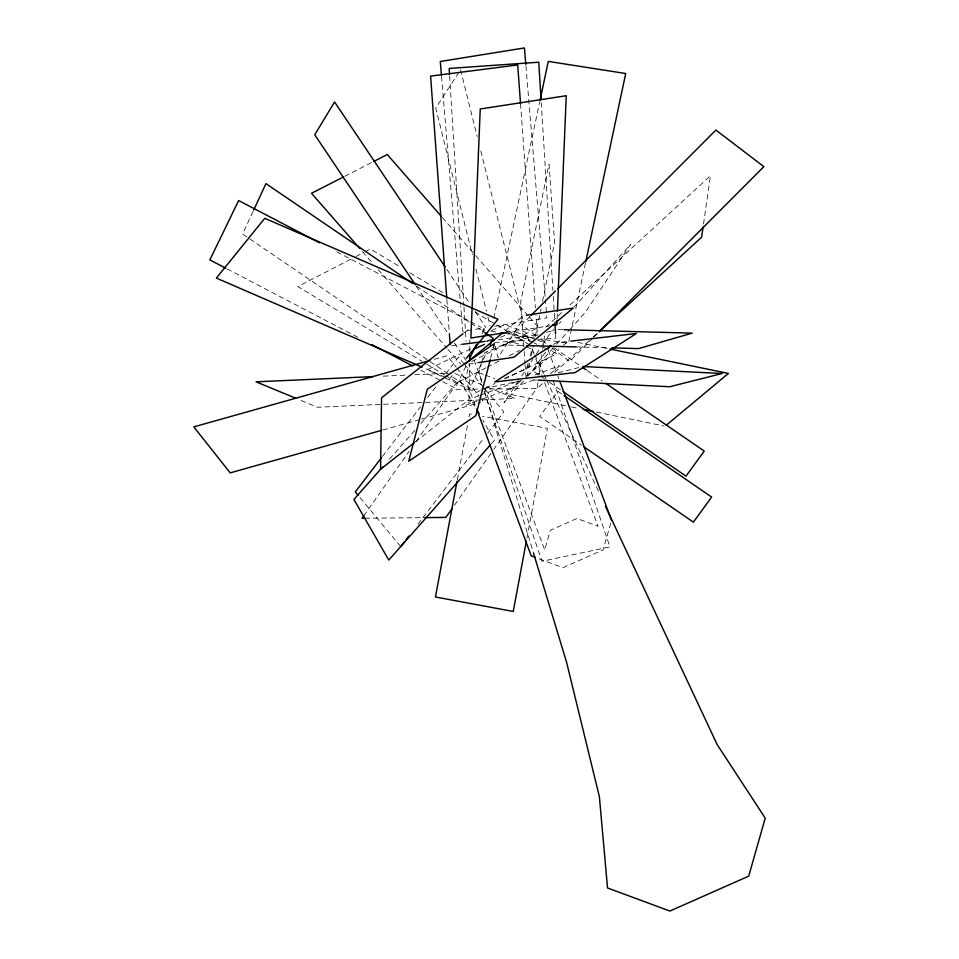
<?xml version="1.0" encoding="UTF-8"?>
<svg xmlns="http://www.w3.org/2000/svg" width="959" height="959" viewBox="0 0 959 959"><rect width="100%" height="100%" fill="white"/><g stroke="black" fill="none" stroke-linecap="round" stroke-linejoin="round"><path stroke-width="0.72" stroke-dasharray="4.79 3.6" d="M469.706 351.282L469.79 345.504M469.802 344.065L469.862 339.738M557.131 318.76L557.371 312.766M537.879 382.761L537.04 388.623L543.621 382.557M538.922 375.448L541.847 354.974M542.686 349.124L544.772 334.499M703.522 223.998L710.427 175.725L567.764 306.988M457.299 479.836L467.956 422.715M469.047 416.853L469.586 413.928L473.914 414.732M526.911 538.227L547.397 428.385L482.557 416.338M527.102 376.132L530.123 361.447M531.334 355.585L533.444 345.312M535.254 336.501L540.085 313.03M540.397 311.555L540.996 308.618M542.506 301.282L554.59 242.579L549.039 164.145L520.641 302.097L524.034 350.023M493.825 318.076L539.617 102.241M585.481 263.102L568.471 343.31L541.224 339.042M490.66 358.055L492.89 349.412M481.85 382.749L478.805 372.715L481.442 363.461M481.802 362.166L484.391 353.092L511.063 341.284L524.249 346.175M528.169 363.113L526.575 368.724L505.033 378.254M530.159 356.113L532.149 349.1L525.568 346.655M610.739 523.146L603.127 549.879L562.981 567.656L536.752 557.934M253.056 211.459L242.615 233.996L429.033 360.908M480.819 364.792L469.766 388.647L451.257 376.036M483.276 359.481L486.968 351.533M465.846 366.23L455.201 388.167L420.725 370.138M482.113 333.948L484.403 330.16M458.917 72.249L435.746 108.091L472.343 254.662M518.519 380.831L504.014 402.612L526.863 377.259M521.732 375.988L533.012 359.038M536.237 354.195L541.871 345.719M542.686 344.509L549.123 334.835L554.098 329.321M363.725 515.858L409.073 451.413M415.918 441.691L452.696 389.402L536.561 388.503L493.777 449.303M454.422 505.237L492.926 450.514M545.575 352.193L532.305 370.45L539.689 375.52M382.461 456.46L420.474 406.832M427.714 397.374L436.765 385.554M445.815 373.734L458.498 357.192L464.168 364.036M417.908 524.201L483.995 437.939M487.616 433.216L503.907 411.938L465.115 365.175M452.324 375.58L449.531 379.033L423.47 367.753M389.45 459.181L415.115 430.076M421.037 423.363L459.541 379.728L476.251 408.774M491.464 443.705L494.424 440.349L482.797 420.138M559.061 323.806L561.051 321.601M573.962 307.276L630.578 244.425L585.469 312.214L570.569 328.745M527.858 376.156L555.669 345.288M556.664 344.185L569.574 329.848M530.099 316.362L521.648 324.825L535.35 335.29M592.842 338.143L569.61 361.435L551.341 347.494M593.897 337.088L598.116 332.857M545.827 327.187L562.286 312.035M554.59 372.464L591.907 338.131M592.998 337.124L598.488 332.078M550.418 373.746L559.493 365.787L533.54 375.448M520.377 381.119L505.681 393.37L570.03 406.628M526.023 376.407L558.809 349.064M563.329 345.3L568.975 340.589M505.189 330.807L523.41 315.691M464.204 332.773L470.03 328.194M415.475 441.775L469.023 399.639L469.526 363.917L465.331 378.685L476.983 410.032M553.583 344.425L556.028 342.854L569.418 341.296M350.61 259.254L297.865 286.597L421.684 361.135M355.885 256.521L363.797 252.421M365.115 251.737L370.39 249.004L399.759 266.674M485.925 367.884L457.431 382.653L445.947 375.736M487.22 367.213L500.166 360.5M509.229 355.801L519.598 350.431M344.749 176.3L372.655 162.023M471.78 361.483L538.395 327.415L528.589 316.194M470.641 348.98L427.474 369.659L442.327 376.647M486.836 341.236L490.876 339.294M505.717 332.186L508.414 330.891L532.736 342.327M480.159 390.589L476.108 392.519L443.681 377.283M485.554 387.999L495 383.48M504.446 378.961L557.059 353.763L548.956 349.951M491.523 330.519L504.854 324.61L525.952 332.425L529.572 342.147M500.502 337.292L513.88 331.37L536.369 339.702M478.901 395.803L474.801 397.326L465.726 405.285L476.827 401.15M480.267 395.288L517.153 381.562M482.377 399.076L536.537 378.925M538.203 334.811L503.007 344.976L523.878 345.528M546.654 332.377L553.691 330.34M434.163 359.337L447.11 355.693L456.22 367.189M382.773 429.992L420.198 419.479M421.648 419.071L480.663 402.492M558.162 372.787L578.828 367.561M521.396 380.651L483.18 388.767L542.003 561.291L609.936 546.87L553.043 380.004M480.195 328.577L462.789 331.382L460.68 306.041M494.7 326.24L546.93 317.837L545.431 299.939M505.285 332.701L549.711 325.844M468.591 364.156L478.853 362.586M451.701 345.648L460.416 344.533M486.549 341.188L489.45 340.817M498.165 339.702L537.364 334.679L535.949 315.307M494.64 342.423L530.471 339.942M537.939 339.426L555.848 338.179L555.573 333.708M383.288 376.156L407.239 375.089M414.72 374.765L447.649 373.291M480.603 399.963L317.453 407.227L298.345 399.328M482.089 399.891L515.019 398.429L484.331 385.722M365.007 518.268L424.909 517.62M557.994 329.56L563.964 329.728M576.035 346.918L608.833 347.793M533.612 379.908L536.608 380.052M491.044 331.203L496.774 332.09M505.381 333.444L534.055 337.928M577.75 342.387L608.462 348.716M571.492 406.928L578.804 408.438M596.354 412.046L663.616 425.916M537.699 340.193L545.635 343.13L541.068 339.642M478.805 372.715L484.079 374.669M485.398 375.161L494.628 378.577M454.974 373.578L481.658 384.619M534.091 342.962L536.788 344.233M543.549 347.41L547.601 349.316M336.789 251.845L469.419 321.181M470.737 321.876L481.346 327.427M227.091 268.904L359.721 338.239M409.961 272.824L444.437 293.574M475.065 312.011L495.491 324.31M496.762 325.077L529.955 345.06M426.791 364.204L444.664 374.969M416.566 286.166L469.658 322.308M470.893 323.147L480.759 329.872M430.267 361.747L450.023 375.197M554.242 347.889L581.286 366.506M587.435 370.725L602.192 380.879M540.912 376.372L544.604 378.901M549.519 382.281L560.583 389.893M561.65 393.885L557.958 391.344L539.725 416.434L581.526 445.192M442.231 217.405L474.609 254.447M475.592 255.573L527.606 315.067M362.55 251.666L373.339 264.013M378.242 269.623L446.942 348.201M447.925 349.328L460.68 363.917M360.033 497.613L400.706 546.654M457.131 368.34L478.985 395.935M479.896 397.086L483.54 401.677M446.834 269.359L470.126 304.075M475.113 311.519L485.925 327.63M416.206 286.046L447.805 333.157M454.47 343.082L466.11 360.44M534.043 353.164L532.149 349.1L533.707 353.284M534.678 354.518L543.513 373.459M544.149 374.813L546.043 378.877M546.678 380.232L599.075 492.578M548.164 349.951L556.783 373.135M557.826 375.94L558.869 378.745M535.781 358.87L542.015 375.616M544.604 382.593L598.056 526.311L576.97 518.495L550.286 530.303L544.712 549.927L484.511 388.071M474.154 360.212L481.921 381.095M484.451 391.344L533.54 553.235M460.512 69.779L477.186 136.526M480.807 151.042L522.835 319.371L498.069 357.683L495.168 346.079M475.964 269.167L486.477 311.255M487.927 317.057L490.097 325.76M525.916 65.847L545.311 298.453M441.536 76.408L460.56 304.542M520.533 103.704L535.41 307.863M446.882 299.64L449.387 333.912M524.141 351.485L524.957 363.101M525.064 364.552L525.892 376.168M541.248 102.493L552.899 290.445M553.271 296.415L554.841 321.768M449.627 75.893L463.868 305.609M463.964 307.096L466.086 341.404"/><path stroke-width="1.44" d="M469.562 361.207L469.646 355.609M557.059 320.246L556.879 324.741L552.576 325.401M557.431 311.267L566.242 95.732L480.243 108.99L470.881 338L505.285 332.701M703.103 226.923L701.64 237.161L599.591 331.059M457.023 481.298L435.446 596.989L513.245 611.446L526.359 541.152M539.929 100.779L548.284 61.4L625.712 73.519L585.793 261.639M490.289 359.505L475.796 415.703L408.726 461.255L427.306 389.198L494.376 343.646L493.262 347.973M253.679 210.129L265.955 183.625L412.861 283.648M490.037 344.904L493.106 338.275L484.463 332.389M469.598 358.486L476.491 344.293M482.749 331.394L484.007 328.817M363.725 515.858L362.011 518.292L365.007 518.268M451.857 508.881L445.875 517.392L424.909 517.62M548.057 348.776L550.55 345.36M381.55 457.647L355.298 491.907L358.139 495.335M400.706 546.654L404.338 541.931M406.148 539.569L408.858 536.021M466.29 358.342L497.925 319.263L264.744 218.316L216.35 278.086L422.104 367.153M382.545 467.009L353.907 499.459L388.791 560.08L490.481 444.82M531.154 315.307L555.441 290.949M557.551 288.839L715.905 130.052L763.867 166.65L599.171 331.79M666.229 425.257L728.372 373.435L609.924 349.028M465.343 363.893L502.912 332.701M463.041 333.696L381.55 397.817L380.555 469.263L414.312 442.698M551.137 345.983L494.808 381.934L575.148 372.583L636.38 333.504L570.917 341.128M343.418 176.971L311.519 193.286L359.601 248.297M373.986 161.34L387.28 154.543L441.248 216.29M473.734 349.148L484.439 344.413M491.128 341.452L493.801 340.265L490.9 340.637M429.836 360.548L193.778 426.875L230.196 472.859L381.334 430.399M526.347 315.235L573.218 308.067L514 357.204L478.853 362.586M461.866 344.353L485.098 341.38M372.811 376.623L256.065 381.826L295.624 398.201M563.964 329.728L692.134 333.133L638.634 348.585L611.806 347.877M526.851 345.612L576.035 346.918M582.952 366.506L722.019 373.519L669.682 386.753L538.095 380.124M501.077 332.773L503.943 333.217M583.192 409.337L593.429 411.447M535.374 557.431L531.226 555.896L476.983 410.032L479.164 413.82M319.551 242.831L238.647 200.539L209.853 259.889L225.773 268.208M371.648 344.485L412.766 365.978M582.521 367.345L586.201 369.886M605.872 383.42L704.23 451.078L685.997 476.167L563.053 391.596M564.108 395.576L711.638 497.074L693.405 522.164L583.983 446.882M445.168 266.878L334.559 101.966L314.744 134.763L415.379 284.799M605.393 506.112L717.176 744.58L765.222 818.135L748.727 876.142L669.873 911.05L607.527 887.962L599.387 796.725L566.553 662.13L533.54 553.235M559.912 381.538L611.53 520.341M525.796 64.349L524.429 47.95L440.301 61.496L441.416 74.922M520.533 103.704L517.704 64.948L430.603 76.109L446.774 298.153M449.387 333.912L450.143 344.353M541.068 99.508L538.754 62.215L449.172 68.425L449.543 74.394M555.021 324.753L555.573 333.708"/></g></svg>
